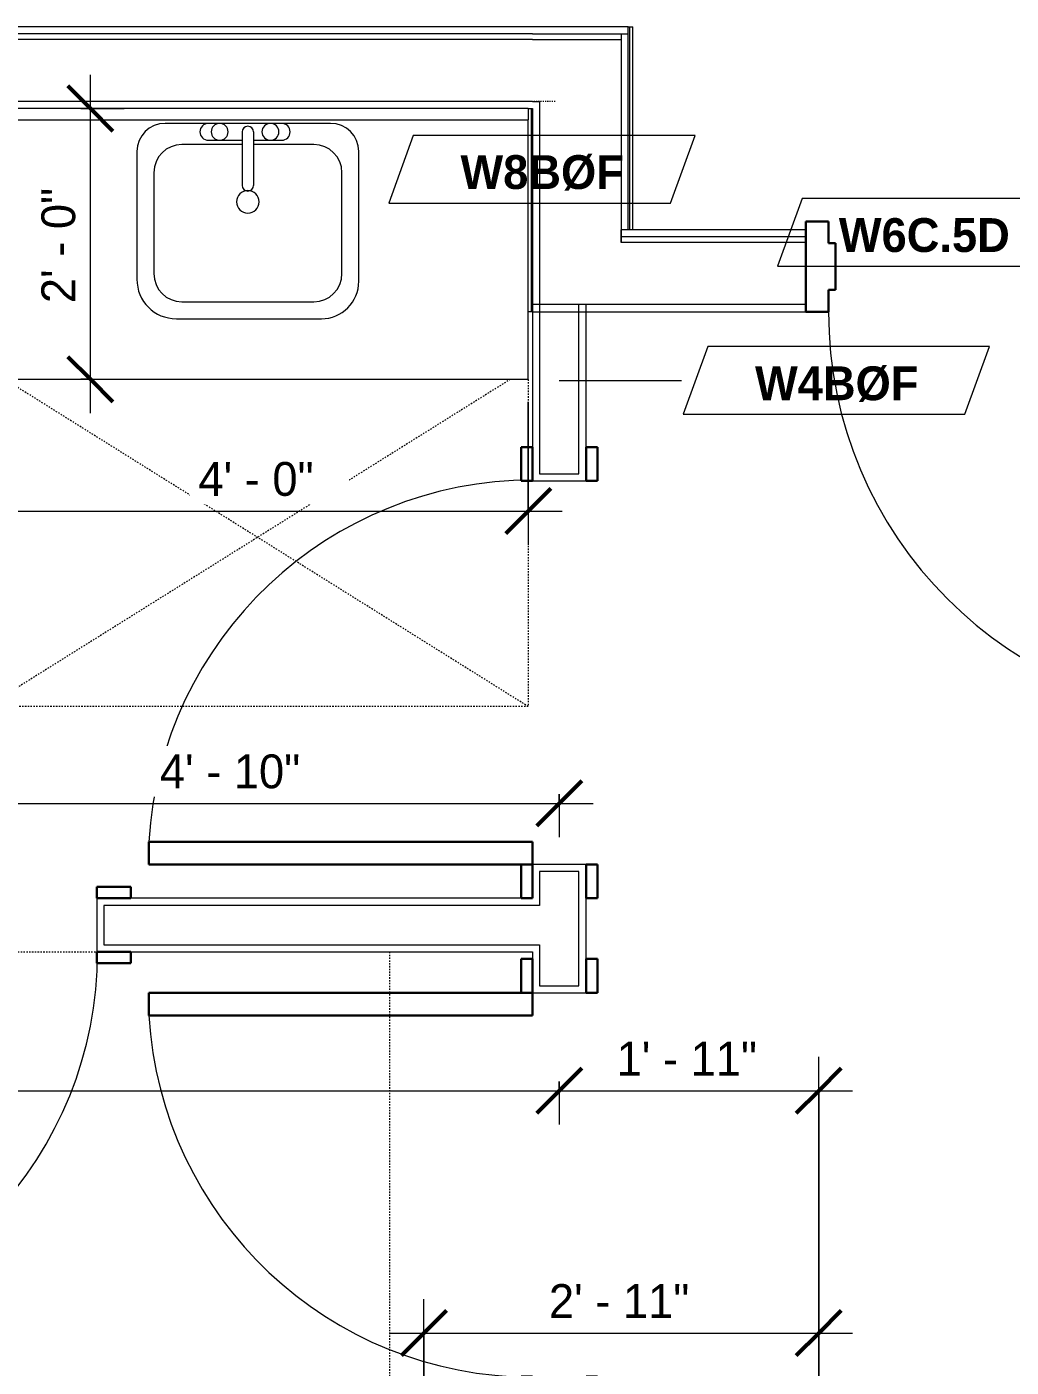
# Model space of a CAD drawing. Header units: inches. Extents: x -4010 to -1814, y 9846 to 12241.
# Drawn here: x -3319.1 to -3231.9, y 11529.1 to 11647.9 of the extents above; entities that cross this region are included whole.
import ezdxf

# ---------------------------------------------------------------- set-up
doc = ezdxf.new("R2010")
doc.units = ezdxf.units.IN
doc.header["$MEASUREMENT"] = 0
doc.linetypes.add('Dash', pattern=[0.25, 0.125, -0.125])
doc.linetypes.add('Dash 3_32_', pattern=[0.1875, 0.09375, -0.09375])
for name, color, linetype, lineweight in [('0-1', 7, 'Continuous', 5), ('0-3', 8, 'Continuous', 9), ('A-ANNO-DIMS', 211, 'Continuous', 9), ('A-ANNO-DIMS-32', 211, 'Continuous', 9), ('A-DETL-1', 90, 'Dash 3_32_', 18), ('A-DOOR-1', 7, 'Continuous', 9), ('A-DOOR-2', 10, 'Continuous', 30), ('A-DOOR-3', 31, 'Continuous', 9), ('A-DOOR-4', 31, 'Continuous', 30), ('A-DOOR-FRAM-2', 10, 'Continuous', 30), ('A-DOOR-FRAM-3', 31, 'Continuous', 30), ('A-GENM', 5, 'Continuous', 9), ('A-GENM-HDLN', 13, 'Dash', 9), ('A-WALL', 113, 'Continuous', 18), ('A-WALL-2', 250, 'Continuous', 18), ('A-WALL-3', 113, 'Continuous', 9), ('A-WALL-IDEN', 211, 'Continuous', 9), ('I-FURN', 30, 'Continuous', 9), ('I-FURN-HDLN', 30, 'Dash', 9), ('I-WALL-3', 7, 'Continuous', 9), ('P-SANR-FIXT', 6, 'Continuous', 9), ('Q-CASE', 31, 'Continuous', 9)]:
    doc.layers.add(name, color=color, linetype=linetype, lineweight=lineweight)
doc.styles.add('Century Gothic', font='ufonts.com_century-gothic.ttf', dxfattribs={"height": 3})
doc.styles.add('Century Gothic_B_1', font='GOTHICB.TTF', dxfattribs={"height": 3})
doc.dimstyles.new('OD_1__HACK_2', dxfattribs={"dimscale": 12, "dimtxt": 3.132505, "dimasz": 0.333333, "dimexe": 0.25, "dimexo": 0.166667, "dimgap": 0.041667, "dimtad": 1, "dimdec": 4, "dimrnd": 0.0625, "dimzin": 3, "dimdsep": 46, "dimlunit": 4, "dimtxsty": 'Century Gothic', "dimblk1": 'OBLIQUE', "dimblk2": 'OBLIQUE', "dimsah": 1, "dimcen": 0.09, "dimdle": 0.25, "dimazin": 0, "dimtfac": 1, "dimtdec": 4, "dimtix": 1, "dimtmove": 0, "dimatfit": 3, "dimfxl": 1, "dimtvp": 1, "dimtfill": 1, "dimfrac": 2, "dimtolj": 1, "dimtzin": 0, "dimarcsym": 2})

# ---------------------------------------------------------------- blocks, each defined once
blk = doc.blocks.new('Basic Wall _ INT - W8BØF - _5_8 GYP - 2X8 WOOD_BATT_ - 5_8 GYP_ - ___-2320189-UNIT PLANS - 2ND _ 3RD FLOOR')
at = {"layer": 'I-WALL-3'}
for p, q in [((-3274.42, 11640.61), (-3274.42, 11622.61)), ((-3274.42, 11622.61), (-3274.67, 11622.61)), ((-3274.34, 11622.61), (-3274.42, 11622.61)), ((-3274.3, 11622.61), (-3274.34, 11622.61))]:
    blk.add_line(p, q, dxfattribs=at)
blk = doc.blocks.new('Basic Wall _ INT - W8BØF - _5_8 GYP - 2X8 WOOD_BATT_ - 5_8 GYP_ - ___-2320188-UNIT PLANS - 2ND _ 3RD FLOOR')
at = {"layer": 'I-WALL-3'}
for p, q in [((-3265.8, 11647.86), (-3265.76, 11647.86)), ((-3265.76, 11647.86), (-3265.67, 11647.86)), ((-3265.67, 11629.86), (-3265.67, 11647.86)), ((-3265.67, 11647.86), (-3265.39, 11647.86)), ((-3265.39, 11629.86), (-3265.39, 11647.86))]:
    blk.add_line(p, q, dxfattribs=at)
blk = doc.blocks.new('HOLLOW METAL - UNIT DOOR-2191977-UNIT PLANS - 2ND _ 3RD FLOOR')
at = {"layer": 'A-DOOR-1'}
blk.add_arc((18, -3.875), 36, 180, 270, dxfattribs=at)
at = {"layer": 'A-DOOR-2'}
for p, q in [((16.25, -3.875), (18, -3.875)), ((16.25, -39.875), (16.25, -3.875)), ((18, -3.875), (18, -39.875)), ((18, -39.875), (16.25, -39.875))]:
    blk.add_line(p, q, dxfattribs=at)
at = {"layer": 'A-DOOR-FRAM-2'}
for p, q in [((-20, 4.125), (-18, 4.125)), ((-20, -3.875), (-20, 4.125)), ((-18, 4.125), (-18, 2.1875)), ((18, 4.125), (20, 4.125)), ((18, 2.1875), (18, 4.125)), ((20, 4.125), (20, -3.875)), ((-18, 2.1875), (-17.375, 2.1875)), ((-17.375, 2.1875), (-17.375, -1.9375)), ((17.375, 2.1875), (18, 2.1875)), ((17.375, -1.9375), (17.375, 2.1875)), ((-18, -1.9375), (-18, -3.875)), ((-17.375, -1.9375), (-18, -1.9375)), ((18, -1.9375), (17.375, -1.9375)), ((18, -3.875), (18, -1.9375)), ((-18, -3.875), (-20, -3.875)), ((20, -3.875), (18, -3.875))]:
    blk.add_line(p, q, dxfattribs=at)
blk = doc.blocks.new('CTR - 1st Phase - Common Walls_rvt-1-UNIT PLANS - 2ND _ 3RD FLOOR')
at = {"layer": 'A-WALL-2'}
for p, q in [((-3274.3, 11647.24), (-3402.55, 11647.24)), ((-3274.3, 11647.24), (-3266.42, 11647.24)), ((-3266.42, 11647.24), (-3265.8, 11647.24)), ((-3266.42, 11647.24), (-3266.42, 11646.74)), ((-3266.42, 11647.24), (-3266.42, 11646.74)), ((-3274.3, 11646.74), (-3402.55, 11646.74)), ((-3274.3, 11646.74), (-3273.67, 11646.74)), ((-3273.67, 11646.74), (-3266.42, 11646.74)), ((-3266.42, 11646.74), (-3266.42, 11629.86)), ((-3274.3, 11641.24), (-3402.55, 11641.24)), ((-3274.3, 11641.24), (-3273.67, 11641.24)), ((-3273.67, 11641.24), (-3273.67, 11623.24)), ((-3265.8, 11629.86), (-3266.42, 11629.86)), ((-3266.42, 11629.24), (-3266.42, 11629.86)), ((-3266.42, 11629.86), (-3266.42, 11629.24)), ((-3265.8, 11629.24), (-3266.42, 11629.24)), ((-3266.42, 11628.74), (-3266.42, 11629.24)), ((-3266.42, 11629.24), (-3266.42, 11628.74)), ((-3250.05, 11629.24), (-3265.8, 11629.24)), ((-3265.8, 11628.74), (-3266.42, 11628.74)), ((-3250.05, 11628.74), (-3265.8, 11628.74)), ((-3266.42, 11623.24), (-3273.67, 11623.24)), ((-3265.8, 11623.24), (-3266.42, 11623.24)), ((-3250.05, 11623.24), (-3265.8, 11623.24))]:
    blk.add_line(p, q, dxfattribs=at)
at = {"layer": 'I-WALL-3'}
for p, q in [((-3274.3, 11647.86), (-3402.55, 11647.86)), ((-3265.8, 11647.86), (-3274.3, 11647.86)), ((-3265.8, 11647.24), (-3265.8, 11647.86)), ((-3265.8, 11629.86), (-3265.8, 11647.24)), ((-3274.67, 11640.61), (-3274.3, 11640.61)), ((-3274.3, 11640.61), (-3274.3, 11622.61)), ((-3250.05, 11629.86), (-3265.8, 11629.86)), ((-3274.3, 11622.61), (-3273.67, 11622.61)), ((-3273.67, 11622.61), (-3265.8, 11622.61)), ((-3265.8, 11622.61), (-3250.05, 11622.61))]:
    blk.add_line(p, q, dxfattribs=at)
at = {"layer": '0-3'}
for name, p in [('Basic Wall _ INT - W8BØF - _5_8 GYP - 2X8 WOOD_BATT_ - 5_8 GYP_ - ___-2320188-UNIT PLANS - 2ND _ 3RD FLOOR', (0, 0)), ('Basic Wall _ INT - W8BØF - _5_8 GYP - 2X8 WOOD_BATT_ - 5_8 GYP_ - ___-2320189-UNIT PLANS - 2ND _ 3RD FLOOR', (0, 0)), ('HOLLOW METAL - UNIT DOOR-2191977-UNIT PLANS - 2ND _ 3RD FLOOR', (-3230.05, 11626.49))]:
    blk.add_blockref(name, p, dxfattribs=at)
blk = doc.blocks.new('SWING - SINGLE - FLUSH - 2-10 x 6-8 - PRIVACY-3199407-UNIT PLANS - 2ND _ 3RD FLOOR')
at = {"layer": 'A-DOOR-3'}
blk.add_arc((17, 2.37), 34.07, 93.3657, 180, dxfattribs=at)
at = {"layer": 'A-DOOR-4'}
for p, q in [((15, 2.37), (15, 36.38)), ((17, 36.38), (15, 36.38)), ((17, 2.37), (17, 36.38)), ((17, 2.37), (15, 2.37))]:
    blk.add_line(p, q, dxfattribs=at)
at = {"layer": 'A-DOOR-FRAM-3'}
for p, q in [((-17, 3.37), (-20, 3.37)), ((-20, 3.37), (-20, 2.37)), ((-17, 2.37), (-17, 3.37)), ((20, 3.37), (17, 3.37)), ((17, 3.37), (17, 2.37)), ((20, 2.37), (20, 3.37)), ((-20, 2.37), (-17, 2.37)), ((17, 2.37), (20, 2.37)), ((-17, -2.38), (-20, -2.38)), ((-20, -2.38), (-20, -3.38)), ((-17, -3.38), (-17, -2.38)), ((20, -2.38), (17, -2.38)), ((17, -2.38), (17, -3.38)), ((20, -3.38), (20, -2.38)), ((-20, -3.38), (-17, -3.38)), ((17, -3.38), (20, -3.38))]:
    blk.add_line(p, q, dxfattribs=at)
blk = doc.blocks.new('Bed-Standard - Queen 60_ x 79_-V82-UNIT PLANS - 2ND _ 3RD FLOOR')
at = {"layer": 'I-FURN'}
for p, q in [((-19.31, 41.3), (40.69, 41.3)), ((-19.31, -37.7), (-19.31, 41.3)), ((40.69, 41.3), (40.69, -37.7)), ((40.69, -23.7), (-19.31, -17.13)), ((-16.31, -23.7), (37.69, -23.7)), ((-16.31, -35.7), (-16.31, -23.7)), ((37.69, -35.7), (37.69, -23.7)), ((-16.31, -35.7), (37.69, -35.7)), ((40.69, -37.7), (-19.31, -37.7))]:
    blk.add_line(p, q, dxfattribs=at)
at = {"layer": 'I-FURN-HDLN'}
for p, q in [((-55.31, 77.3), (-7.94, 77.3)), ((-5.44, 77.3), (55.06, 77.3)), ((57.56, 77.3), (58.94, 77.3)), ((58.69, 77.3), (58.69, -37.7)), ((63.69, 77.3), (64.69, 77.3)), ((64.69, 77.3), (64.69, 75.61)), ((64.69, 68.86), (64.69, -13.39)), ((-55.31, 17.36), (-55.31, 51.36)), ((-55.31, -37.7), (-55.31, -37.2)), ((64.69, -37.39), (64.69, -37.7))]:
    blk.add_line(p, q, dxfattribs=at)
blk = doc.blocks.new('M_Sink Vanity-Square - 500 x 440mm-1352614-UNIT PLANS - 2ND _ 3RD FLOOR')
at = {"layer": 'P-SANR-FIXT'}
for p, q in [((7.96, 7.09), (-6.72, 7.09)), ((3.62, 7.09), (-2.88, 7.09)), ((0.12, 6.33), (0.12, 1.59)), ((1.12, 6.33), (1.12, 1.59)), ((0.12, 5.22), (-5.22, 5.22)), ((-2.88, 5.59), (0.12, 5.59)), ((1.12, 5.59), (3.62, 5.59)), ((6.46, 5.22), (1.12, 5.22)), ((-9.22, 4.59), (-9.22, -6.73)), ((10.46, -6.91), (10.46, 4.59)), ((-7.72, 2.72), (-7.72, -6.23)), ((8.96, -6.23), (8.96, 2.72)), ((-5.22, -8.73), (6.46, -8.73)), ((-5.72, -10.23), (7.14, -10.23))]:
    blk.add_line(p, q, dxfattribs=at)
for centre, radius, start, end in [((-6.72, 4.59), 2.5, 90, 180), ((-2.88, 6.34), 0.75, 90, 270), ((-1.88, 6.34), 0.75, 360, 180), ((-1.88, 6.34), 0.75, 180, 0), ((0.62, 6.33), 0.5, 360, 180), ((2.62, 6.34), 0.75, 360, 180), ((2.62, 6.34), 0.75, 180, 360), ((3.62, 6.34), 0.75, 270, 90), ((7.96, 4.59), 2.5, 360, 90), ((-5.22, 2.72), 2.5, 90, 180), ((6.46, 2.72), 2.5, 0, 90), ((0.62, 1.59), 0.5, 180, 0), ((0.62, 0.13), 1, 360, 180), ((0.62, 0.13), 1, 180, 0), ((-5.72, -6.73), 3.5, 180, 270), ((-5.22, -6.23), 2.5, 180, 270), ((6.46, -6.23), 2.5, 270, 0), ((7.14, -6.91), 3.32, 270, 0)]:
    blk.add_arc(centre, radius, start, end, dxfattribs=at)
blk = doc.blocks.new('Bath Vanity - Bath Vanity 48_-2551079-UNIT PLANS - 2ND _ 3RD FLOOR')
at = {"layer": 'Q-CASE'}
for p, q in [((-23.26, -1), (-23.26, -24)), ((24.74, -24), (24.74, -1)), ((-23.26, -24), (24.74, -24))]:
    blk.add_line(p, q, dxfattribs=at)
blk = doc.blocks.new('ADA Clearances - 30_x48_-V41-UNIT PLANS - 2ND _ 3RD FLOOR')
at = {"layer": 'A-GENM-HDLN'}
for p, q in [((15, 24), (-14, -22.41)), ((-14, 24), (-8, 24)), ((-5, 24), (15, 24)), ((15, 24), (15, -24)), ((-14, 22.41), (15, -24)), ((15, -24), (-14, -24))]:
    blk.add_line(p, q, dxfattribs=at)
blk = doc.blocks.new('BATHROOM MIRROR - BATHROOM MIRROR 48_-3124766-UNIT PLANS - 2ND _ 3RD FLOOR')
at = {"layer": 'Q-CASE'}
for p, q in [((24.74, 24), (-23.26, 24)), ((-23.26, 23), (-23.26, 24)), ((24.74, 24), (24.74, 23)), ((-23.26, 23), (24.74, 23))]:
    blk.add_line(p, q, dxfattribs=at)
blk = doc.blocks.new('SWING - SINGLE - FLUSH - 2-10 x 6-8 - PRIVACY-3199405-UNIT PLANS - 2ND _ 3RD FLOOR')
at = {"layer": 'A-DOOR-3'}
blk.add_arc((17, -2.37), 34.07, 180, 266.6343, dxfattribs=at)
at = {"layer": 'A-DOOR-4'}
for p, q in [((15, -2.37), (15, -36.38)), ((17, -2.37), (15, -2.37)), ((17, -2.37), (17, -36.38)), ((17, -36.38), (15, -36.38))]:
    blk.add_line(p, q, dxfattribs=at)
at = {"layer": 'A-DOOR-FRAM-3'}
for p, q in [((-20, 2.38), (-20, 3.38)), ((-20, 3.38), (-17, 3.38)), ((-17, 3.38), (-17, 2.38)), ((17, 2.38), (17, 3.38)), ((17, 3.38), (20, 3.38)), ((20, 3.38), (20, 2.38)), ((-17, 2.38), (-20, 2.38)), ((20, 2.38), (17, 2.38)), ((-20, -2.37), (-17, -2.37)), ((-20, -3.37), (-20, -2.37)), ((-17, -2.37), (-17, -3.37)), ((17, -2.37), (20, -2.37)), ((17, -3.37), (17, -2.37)), ((20, -2.37), (20, -3.37)), ((-17, -3.37), (-20, -3.37)), ((20, -3.37), (17, -3.37))]:
    blk.add_line(p, q, dxfattribs=at)
blk = doc.blocks.new('DIMBLOCK198-UNIT PLANS - 2ND _ 3RD FLOOR')
at = {"layer": 'A-ANNO-DIMS-32'}
for p, q in [((-3283.92, 11524.24), (-3283.92, 11535.08)), ((-3248.92, 11524.24), (-3248.92, 11535.08)), ((-3286.92, 11532.08), (-3245.92, 11532.08)), ((-3283.92, 11532.08), (-3283.92, 11524.24)), ((-3248.92, 11532.08), (-3248.92, 11524.24))]:
    blk.add_line(p, q, dxfattribs=at)
at = {"layer": 'A-ANNO-DIMS-32', "lineweight": 50}
for p, q in [((-3283.92, 11532.08), (-3281.92, 11534.08)), ((-3248.92, 11532.08), (-3246.92, 11534.08)), ((-3283.92, 11532.08), (-3285.92, 11530.08)), ((-3248.92, 11532.08), (-3250.92, 11530.08))]:
    blk.add_line(p, q, dxfattribs=at)
at = {"layer": 'A-ANNO-DIMS-32', "color": 0, "insert": (-3272.84, 11536.42), "char_height": 3, "width": 15.394, "attachment_point": 1, "line_spacing_factor": 0.984502, "style": 'Century Gothic', "bg_fill": 3, "box_fill_scale": 1.25, "bg_fill_color": 256, "bg_fill_true_color": 13158600, "bg_fill_transparency": 0}
blk.add_mtext('2\' - 11"', dxfattribs=at)
blk = doc.blocks.new('_Oblique')
at = {"color": 0, "linetype": 'ByBlock', "lineweight": -2}
blk.add_line((-0.5, -0.5), (0.5, 0.5), dxfattribs=at)
blk = doc.blocks.new('DIMBLOCK201-UNIT PLANS - 2ND _ 3RD FLOOR')
at = {"layer": 'A-ANNO-DIMS-32', "lineweight": 50}
for p, q in [((-3405.92, 11553.56), (-3403.92, 11555.56)), ((-3271.92, 11553.56), (-3269.92, 11555.56)), ((-3405.92, 11553.56), (-3407.92, 11551.56)), ((-3271.92, 11553.56), (-3273.92, 11551.56))]:
    blk.add_line(p, q, dxfattribs=at)
at = {"layer": 'A-ANNO-DIMS-32'}
for p, q in [((-3405.92, 11554.39), (-3405.92, 11550.56)), ((-3405.92, 11553.56), (-3405.92, 11554.39)), ((-3271.92, 11554.39), (-3271.92, 11550.56)), ((-3271.92, 11553.56), (-3271.92, 11554.39)), ((-3408.92, 11553.56), (-3271.92, 11553.56))]:
    blk.add_line(p, q, dxfattribs=at)
at = {"layer": 'A-ANNO-DIMS-32', "color": 0, "insert": (-3345.34, 11557.91), "char_height": 3, "width": 15.394, "attachment_point": 1, "line_spacing_factor": 0.984502, "style": 'Century Gothic', "bg_fill": 3, "box_fill_scale": 1.25, "bg_fill_color": 256, "bg_fill_true_color": 13158600, "bg_fill_transparency": 0}
blk.add_mtext('11\' - 2"', dxfattribs=at)
blk = doc.blocks.new('DIMBLOCK202-UNIT PLANS - 2ND _ 3RD FLOOR')
at = {"layer": 'A-ANNO-DIMS-32'}
for p, q in [((-3248.92, 11524.24), (-3248.92, 11556.56)), ((-3271.92, 11554.39), (-3271.92, 11550.56)), ((-3271.92, 11553.56), (-3271.92, 11554.39)), ((-3271.92, 11553.56), (-3245.92, 11553.56)), ((-3248.92, 11553.56), (-3248.92, 11524.24))]:
    blk.add_line(p, q, dxfattribs=at)
at = {"layer": 'A-ANNO-DIMS-32', "lineweight": 50}
for p, q in [((-3271.92, 11553.56), (-3269.92, 11555.56)), ((-3248.92, 11553.56), (-3246.92, 11555.56)), ((-3271.92, 11553.56), (-3273.92, 11551.56)), ((-3248.92, 11553.56), (-3250.92, 11551.56))]:
    blk.add_line(p, q, dxfattribs=at)
at = {"layer": 'A-ANNO-DIMS-32', "color": 0, "insert": (-3266.84, 11557.91), "char_height": 3, "width": 15.394, "attachment_point": 1, "line_spacing_factor": 0.984502, "style": 'Century Gothic', "bg_fill": 3, "box_fill_scale": 1.25, "bg_fill_color": 256, "bg_fill_true_color": 13158600, "bg_fill_transparency": 0}
blk.add_mtext('1\' - 11"', dxfattribs=at)
blk = doc.blocks.new('DIMBLOCK203-UNIT PLANS - 2ND _ 3RD FLOOR')
at = {"layer": 'A-ANNO-DIMS-32'}
for p, q in [((-3329.92, 11573.62), (-3329.92, 11582.03)), ((-3332.92, 11579.03), (-3268.92, 11579.03)), ((-3329.92, 11579.03), (-3329.92, 11573.62)), ((-3271.92, 11579.85), (-3271.92, 11576.03)), ((-3271.92, 11579.03), (-3271.92, 11579.85))]:
    blk.add_line(p, q, dxfattribs=at)
at = {"layer": 'A-ANNO-DIMS-32', "lineweight": 50}
for p, q in [((-3329.92, 11579.03), (-3327.92, 11581.03)), ((-3271.92, 11579.03), (-3269.92, 11581.03)), ((-3329.92, 11579.03), (-3331.92, 11577.03)), ((-3271.92, 11579.03), (-3273.92, 11577.03))]:
    blk.add_line(p, q, dxfattribs=at)
at = {"layer": 'A-ANNO-DIMS-32', "color": 0, "insert": (-3307.34, 11583.37), "char_height": 3, "width": 15.394, "attachment_point": 1, "line_spacing_factor": 0.984502, "style": 'Century Gothic', "bg_fill": 3, "box_fill_scale": 1.25, "bg_fill_color": 256, "bg_fill_true_color": 13158600, "bg_fill_transparency": 0}
blk.add_mtext('4\' - 10"', dxfattribs=at)
blk = doc.blocks.new('DIMBLOCK220-UNIT PLANS - 2ND _ 3RD FLOOR')
at = {"layer": 'A-ANNO-DIMS-32'}
for p, q in [((-3322.67, 11614.62), (-3322.67, 11601.94)), ((-3322.67, 11604.94), (-3322.67, 11614.62)), ((-3274.67, 11614.62), (-3274.67, 11601.94)), ((-3274.67, 11604.94), (-3274.67, 11614.62)), ((-3325.67, 11604.94), (-3271.67, 11604.94))]:
    blk.add_line(p, q, dxfattribs=at)
at = {"layer": 'A-ANNO-DIMS-32', "lineweight": 50}
for p, q in [((-3322.67, 11604.94), (-3320.67, 11606.94)), ((-3274.67, 11604.94), (-3272.67, 11606.94)), ((-3322.67, 11604.94), (-3324.67, 11602.94)), ((-3274.67, 11604.94), (-3276.67, 11602.94))]:
    blk.add_line(p, q, dxfattribs=at)
at = {"layer": 'A-ANNO-DIMS-32', "color": 0, "insert": (-3303.92, 11609.29), "char_height": 3, "width": 12.5897, "attachment_point": 1, "line_spacing_factor": 0.984502, "style": 'Century Gothic', "bg_fill": 3, "box_fill_scale": 1.25, "bg_fill_color": 256, "bg_fill_true_color": 13158600, "bg_fill_transparency": 0}
blk.add_mtext('4\' - 0"', dxfattribs=at)
blk = doc.blocks.new('DIMBLOCK221-UNIT PLANS - 2ND _ 3RD FLOOR')
at = {"layer": 'A-ANNO-DIMS-32'}
for p, q in [((-3313.5, 11613.62), (-3313.5, 11643.62)), ((-3314.33, 11640.62), (-3310.5, 11640.62)), ((-3313.5, 11640.62), (-3314.33, 11640.62)), ((-3314.33, 11616.62), (-3310.5, 11616.62)), ((-3313.5, 11616.62), (-3314.33, 11616.62))]:
    blk.add_line(p, q, dxfattribs=at)
at = {"layer": 'A-ANNO-DIMS-32', "lineweight": 50}
for p, q in [((-3313.5, 11640.62), (-3315.5, 11642.62)), ((-3313.5, 11640.62), (-3311.5, 11638.62)), ((-3313.5, 11616.62), (-3315.5, 11618.62)), ((-3313.5, 11616.62), (-3311.5, 11614.62))]:
    blk.add_line(p, q, dxfattribs=at)
at = {"layer": 'A-ANNO-DIMS-32', "color": 0, "insert": (-3317.84, 11623.37), "char_height": 3, "width": 12.5897, "attachment_point": 1, "rotation": 90, "line_spacing_factor": 0.984502, "style": 'Century Gothic', "bg_fill": 3, "box_fill_scale": 1.25, "bg_fill_color": 256, "bg_fill_true_color": 13158600, "bg_fill_transparency": 0}
blk.add_mtext('2\' - 0"', dxfattribs=at)
blk = doc.blocks.new('Wall Tag - Arch Wall-3956453-UNIT PLANS - 2ND _ 3RD FLOOR')
at = {"layer": 'A-WALL-IDEN'}
for p, q in [((-0.3561, 0.0937), (-0.4244, -0.0937)), ((0.4244, 0.0937), (-0.3561, 0.0937)), ((0.3561, -0.0937), (0.4244, 0.0937)), ((-0.4244, -0.0937), (0.3561, -0.0937))]:
    blk.add_line(p, q, dxfattribs=at)

msp = doc.modelspace()

# ---------------------------------------------------------------- linework, layer by layer
at = {"layer": 'A-DETL-1'}
msp.add_line((-3272.28554, 11641.24399), (-3399.95818, 11641.24399), dxfattribs=at)
at = {"layer": 'A-WALL'}
for p, q in [((-3273.67374, 11623.2394), (-3273.67374, 11608.24399)), ((-3270.17374, 11608.24399), (-3270.17374, 11623.2394)), ((-3273.67374, 11608.24399), (-3270.17374, 11608.24399)), ((-3273.67374, 11572.99399), (-3273.67374, 11569.99399)), ((-3270.17374, 11572.99399), (-3273.67374, 11572.99399)), ((-3270.17374, 11562.86899), (-3270.17374, 11572.99399)), ((-3312.29874, 11569.99399), (-3312.29874, 11566.49399)), ((-3273.67374, 11569.99399), (-3312.29874, 11569.99399)), ((-3312.29874, 11566.49399), (-3273.67374, 11566.49399)), ((-3273.67374, 11566.49399), (-3273.67374, 11562.86899)), ((-3273.67374, 11562.86899), (-3270.17374, 11562.86899))]:
    msp.add_line(p, q, dxfattribs=at)
at = {"layer": 'A-WALL-3'}
for p, q in [((-3274.29874, 11623.2394), (-3274.29874, 11607.61899)), ((-3269.54874, 11623.2394), (-3274.29874, 11623.2394)), ((-3269.54874, 11607.61899), (-3269.54874, 11623.2394)), ((-3274.29874, 11607.61899), (-3269.54874, 11607.61899)), ((-3274.29874, 11573.61899), (-3274.29874, 11570.61899)), ((-3269.54874, 11573.61899), (-3274.29874, 11573.61899)), ((-3269.54874, 11562.24399), (-3269.54874, 11573.61899)), ((-3274.29874, 11570.61899), (-3312.92374, 11570.61899)), ((-3312.92374, 11570.61899), (-3312.92374, 11565.86899)), ((-3312.92374, 11565.86899), (-3274.29874, 11565.86899)), ((-3274.29874, 11565.86899), (-3274.29874, 11562.24399)), ((-3274.29874, 11562.24399), (-3269.54874, 11562.24399))]:
    msp.add_line(p, q, dxfattribs=at)

# ---------------------------------------------------------------- block references
at = {"layer": '0-1'}
msp.add_blockref('CTR - 1st Phase - Common Walls_rvt-1-UNIT PLANS - 2ND _ 3RD FLOOR', (0, 0), dxfattribs=at)
at = {"layer": 'A-DOOR-3'}
for name, p, rotation in [('SWING - SINGLE - FLUSH - 2-10 x 6-8 - PRIVACY-3199405-UNIT PLANS - 2ND _ 3RD FLOOR', (-3271.92374, 11590.61899), 269.9999999999674), ('SWING - SINGLE - FLUSH - 2-10 x 6-8 - PRIVACY-3199407-UNIT PLANS - 2ND _ 3RD FLOOR', (-3329.92374, 11568.24399), 180), ('SWING - SINGLE - FLUSH - 2-10 x 6-8 - PRIVACY-3199407-UNIT PLANS - 2ND _ 3RD FLOOR', (-3271.92374, 11545.24399), 89.99999999996743)]:
    msp.add_blockref(name, p, dxfattribs=dict(at, rotation=rotation))
at = {"layer": 'A-GENM', "rotation": 270.0000000000574}
msp.add_blockref('ADA Clearances - 30_x48_-V41-UNIT PLANS - 2ND _ 3RD FLOOR', (-3298.67374, 11602.6144), dxfattribs=at)
at = {"layer": 'A-WALL-IDEN', "xscale": 31.99999999999999, "yscale": 31.99999999999999, "zscale": 31.99999999999999}
for p in [(-3273.46675, 11635.2394), (-3238.99874, 11629.65741), (-3247.34888, 11616.51771)]:
    msp.add_blockref('Wall Tag - Arch Wall-3956453-UNIT PLANS - 2ND _ 3RD FLOOR', p, dxfattribs=at)
at = {"layer": 'I-FURN', "rotation": 269.9999999999716}
msp.add_blockref('Bed-Standard - Queen 60_ x 79_-V82-UNIT PLANS - 2ND _ 3RD FLOOR', (-3364.28274, 11510.55751), dxfattribs=at)
at = {"layer": 'P-SANR-FIXT'}
msp.add_blockref('M_Sink Vanity-Square - 500 x 440mm-1352614-UNIT PLANS - 2ND _ 3RD FLOOR', (-3300.15322, 11632.21524), dxfattribs=at)
at = {"layer": 'Q-CASE'}
for name, p in [('BATHROOM MIRROR - BATHROOM MIRROR 48_-3124766-UNIT PLANS - 2ND _ 3RD FLOOR', (-3299.41144, 11616.6144)), ('Bath Vanity - Bath Vanity 48_-2551079-UNIT PLANS - 2ND _ 3RD FLOOR', (-3299.41144, 11640.61899))]:
    msp.add_blockref(name, p, dxfattribs=at)

# ---------------------------------------------------------------- texts
at = {"layer": 'A-WALL-IDEN', "char_height": 3, "attachment_point": 1, "style": 'Century Gothic_B_1'}
for s, insert, width in [('W8BØF', (-3280.68267, 11636.48693), 17.372), ('W6C.5D', (-3247.13434, 11630.90495), 19.594), ('W4BØF', (-3254.5648, 11617.76524), 17.372)]:
    msp.add_mtext(s, dxfattribs=dict(at, insert=insert, width=width))

# ---------------------------------------------------------------- next in the draw order: dimensions: what is measured, and where the dimension line sits
at = {"layer": 'A-ANNO-DIMS'}
for base, p1, p2, override, picture, middle in [((-3274.67374, 11604.94042), (-3322.67374, 11616.61899), (-3274.67374, 11616.61899), {"dimpost": '<>', "dimfxl": 48}, 'DIMBLOCK220-UNIT PLANS - 2ND _ 3RD FLOOR', (-3298.67374, 11607.01588)), ((-3271.92374, 11579.02571), (-3329.92374, 11571.61899), (-3271.92374, 11581.85413), {"dimpost": '<>', "dimfxl": 58.896165}, 'DIMBLOCK203-UNIT PLANS - 2ND _ 3RD FLOOR', (-3300.92374, 11581.10117)), ((-3271.92374, 11553.56422), (-3405.92374, 11556.39265), (-3271.92374, 11556.39265), {"dimpost": '<>', "dimfxl": 134}, 'DIMBLOCK201-UNIT PLANS - 2ND _ 3RD FLOOR', (-3338.92374, 11555.60195)), ((-3248.92374, 11532.07653), (-3283.92374, 11522.24399), (-3248.92374, 11522.24399), {"dimpost": '<>', "dimfxl": 35}, 'DIMBLOCK198-UNIT PLANS - 2ND _ 3RD FLOOR', (-3266.42374, 11534.11426))]:
    dim = msp.add_linear_dim(base=base, p1=p1, p2=p2, dimstyle='OD_1__HACK_2', override=override, dxfattribs=at)
    dim.commit()
    dim.dimension.update_dxf_attribs({"geometry": picture, "text_midpoint": middle})

# ---------------------------------------------------------------- next in the draw order: linework, layer by layer
at = {"layer": 'A-WALL-IDEN'}
msp.add_line((-3271.92374, 11616.51771), (-3261.08058, 11616.51771), dxfattribs=at)

# ---------------------------------------------------------------- next in the draw order: dimensions: what is measured, and where the dimension line sits
at = {"layer": 'A-ANNO-DIMS'}
dim = msp.add_linear_dim(base=(-3313.49728, 11640.61899), p1=(-3316.32571, 11616.61899), p2=(-3316.32571, 11640.61899), angle=90, dimstyle='OD_1__HACK_2', override={"dimpost": '<>', "dimfxl": 24}, dxfattribs=at)
dim.commit()
dim.dimension.update_dxf_attribs({"geometry": 'DIMBLOCK221-UNIT PLANS - 2ND _ 3RD FLOOR', "text_midpoint": (-3315.57274, 11628.61899)})
dim = msp.add_linear_dim(base=(-3248.92374, 11553.56422), p1=(-3271.92374, 11556.39265), p2=(-3248.92374, 11522.24399), dimstyle='OD_1__HACK_2', override={"dimpost": '<>', "dimfxl": 41.171973}, dxfattribs=at)
dim.commit()
dim.dimension.update_dxf_attribs({"geometry": 'DIMBLOCK202-UNIT PLANS - 2ND _ 3RD FLOOR', "text_midpoint": (-3260.42374, 11555.56422)})

doc.saveas('drawing.dxf')
